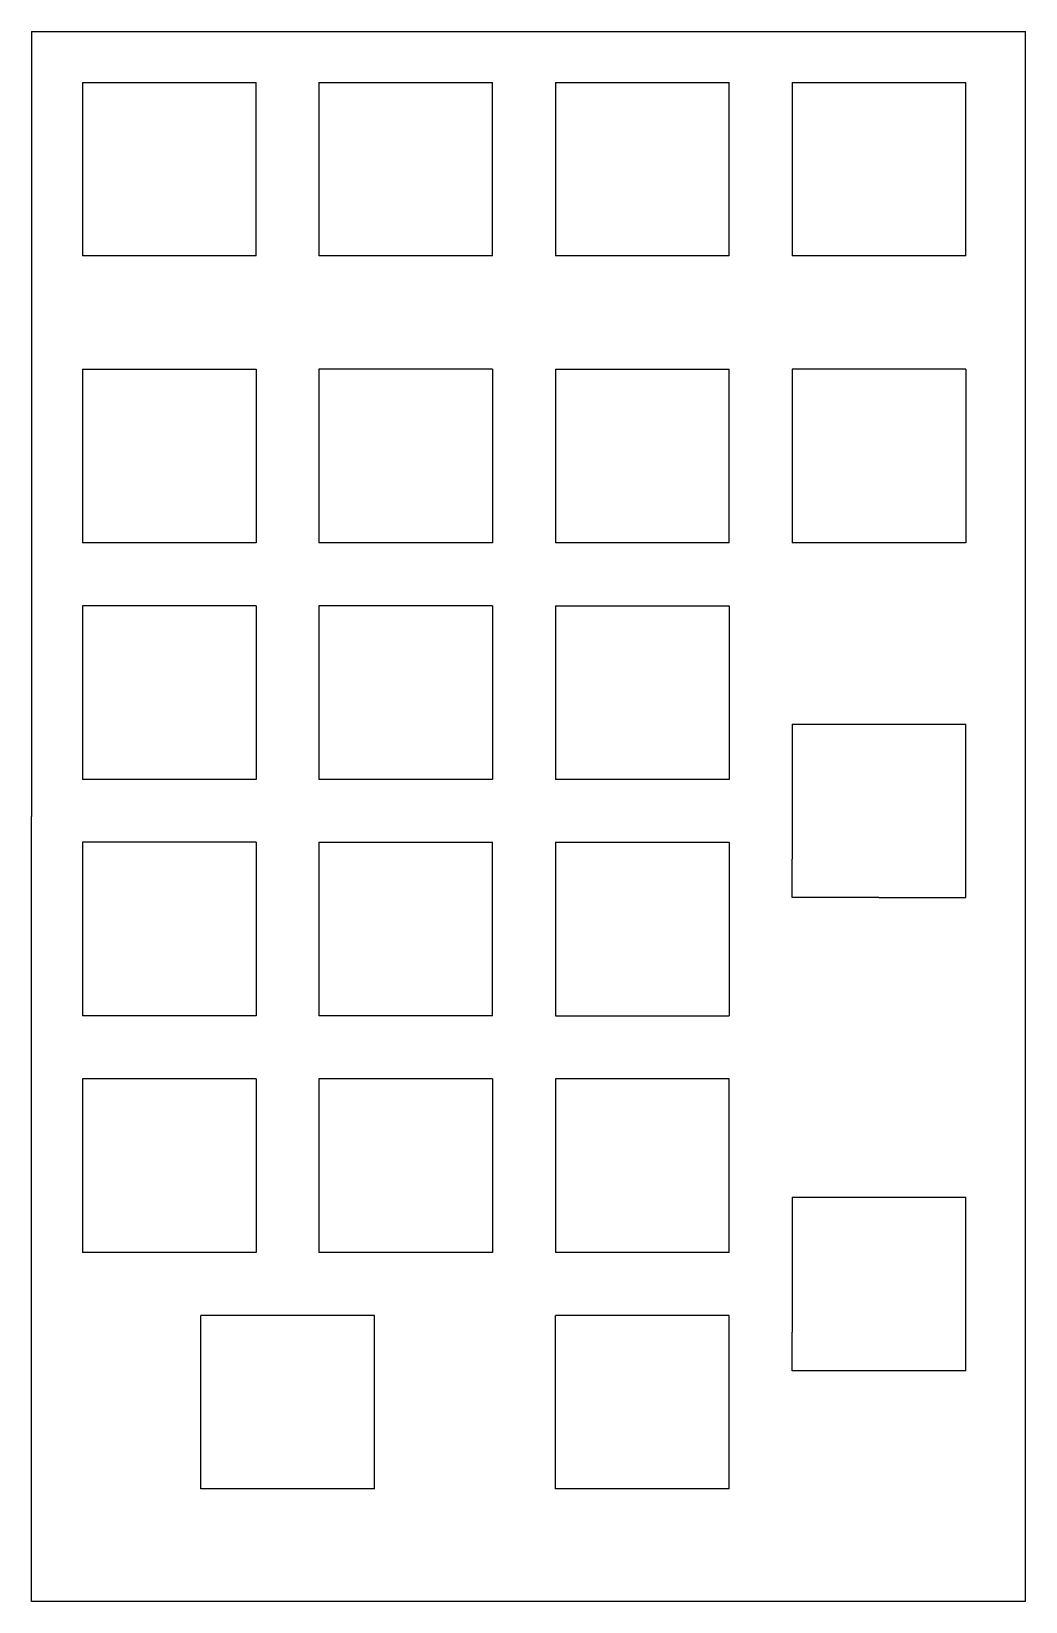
# Model space of a CAD drawing. Header units: millimetres. Extents: x -37 to 42, y -68 to 57.
import ezdxf

# ---------------------------------------------------------------- set-up
doc = ezdxf.new("R2010")
doc.units = ezdxf.units.MM
doc.layers.get('0').update_dxf_attribs({"linetype": 'CONTINUOUS', "lineweight": 25})

msp = doc.modelspace()

# ---------------------------------------------------------------- linework, layer by layer
for p, q in [((-37.36, 57.16), (41.64, 57.16)), ((-37.36, 57.16), (-37.36, -5.24)), ((41.64, -5.24), (41.64, 57.16)), ((-33.31, 53.11), (-19.51, 53.11)), ((-33.31, 53.11), (-33.31, 39.31)), ((-19.51, 39.31), (-19.51, 53.11)), ((-14.51, 53.11), (-0.71, 53.11)), ((-14.51, 53.11), (-14.51, 39.31)), ((-0.71, 39.31), (-0.71, 53.11)), ((4.29, 53.11), (18.09, 53.11)), ((4.29, 53.11), (4.29, 39.31)), ((18.09, 39.31), (18.09, 53.11)), ((23.09, 53.11), (36.89, 53.11)), ((23.09, 53.11), (23.09, 39.31)), ((36.89, 39.31), (36.89, 53.11)), ((-19.51, 39.31), (-33.31, 39.31)), ((-0.71, 39.31), (-14.51, 39.31)), ((18.09, 39.31), (4.29, 39.31)), ((36.89, 39.31), (23.09, 39.31)), ((-33.31, 30.31), (-19.51, 30.31)), ((-33.31, 30.31), (-33.31, 16.51)), ((-19.51, 30.31), (-19.51, 16.51)), ((-0.71, 30.31), (-14.51, 30.31)), ((-14.51, 30.31), (-14.51, 16.51)), ((-0.71, 30.31), (-0.71, 16.51)), ((4.29, 30.31), (18.09, 30.31)), ((4.29, 30.31), (4.29, 16.51)), ((18.09, 16.51), (18.09, 30.31)), ((36.89, 30.31), (23.09, 30.31)), ((23.09, 30.31), (23.09, 16.51)), ((36.89, 30.31), (36.89, 16.51)), ((-19.51, 16.51), (-33.31, 16.51)), ((-0.71, 16.51), (-14.51, 16.51)), ((18.09, 16.51), (4.29, 16.51)), ((36.89, 16.51), (23.09, 16.51)), ((-19.51, 11.51), (-33.31, 11.51)), ((-33.31, 11.51), (-33.31, -2.29)), ((-19.51, 11.51), (-19.51, -2.29)), ((-0.71, 11.51), (-14.51, 11.51)), ((-14.51, 11.51), (-14.51, -2.29)), ((-0.71, 11.51), (-0.71, 0.28)), ((4.29, 11.51), (18.09, 11.51)), ((4.29, 11.51), (4.29, -2.29)), ((18.09, 11.51), (18.09, -2.29)), ((23.09, 2.11), (29.99, 2.11)), ((23.09, 2.11), (23.09, -8.62)), ((29.99, 2.11), (36.89, 2.11)), ((36.89, -11.69), (36.89, 2.11)), ((-0.71, 0.28), (-0.71, -2.29)), ((-19.51, -2.29), (-33.31, -2.29)), ((-0.71, -2.29), (-14.51, -2.29)), ((18.09, -2.29), (4.29, -2.29)), ((-37.36, -67.64), (-37.36, -5.24)), ((41.64, -67.64), (41.64, -5.24)), ((-19.51, -7.29), (-33.31, -7.29)), ((-33.31, -7.29), (-33.31, -21.09)), ((-19.51, -7.29), (-19.51, -21.09)), ((-14.51, -7.29), (-0.71, -7.29)), ((-14.51, -7.29), (-14.51, -21.09)), ((-0.71, -21.09), (-0.71, -7.29)), ((4.29, -7.29), (18.09, -7.29)), ((4.29, -7.29), (4.29, -21.09)), ((18.09, -7.29), (18.09, -21.09)), ((23.09, -11.69), (23.09, -8.62)), ((29.99, -11.69), (23.09, -11.69)), ((29.99, -11.69), (36.89, -11.69)), ((-19.51, -21.09), (-33.31, -21.09)), ((-0.71, -21.09), (-14.51, -21.09)), ((4.29, -21.09), (18.09, -21.09)), ((-19.51, -26.09), (-33.31, -26.09)), ((-33.31, -26.09), (-33.31, -39.89)), ((-19.51, -26.09), (-19.51, -39.89)), ((-0.71, -26.09), (-14.51, -26.09)), ((-14.51, -26.09), (-14.51, -39.89)), ((-0.71, -26.09), (-0.71, -39.89)), ((18.09, -26.09), (4.29, -26.09)), ((4.29, -26.09), (4.29, -39.89)), ((18.09, -31.18), (18.09, -26.09)), ((18.09, -39.89), (18.09, -31.18)), ((23.09, -35.49), (36.89, -35.49)), ((23.09, -35.49), (23.09, -46.22)), ((36.89, -49.29), (36.89, -35.49)), ((-19.51, -39.89), (-33.31, -39.89)), ((-0.71, -39.89), (-14.51, -39.89)), ((18.09, -39.89), (4.29, -39.89)), ((-10.11, -44.89), (-23.91, -44.89)), ((-23.91, -58.69), (-23.91, -44.89)), ((-10.11, -58.69), (-10.11, -44.89)), ((18.09, -44.89), (4.29, -44.89)), ((4.29, -58.69), (4.29, -44.89)), ((18.09, -58.69), (18.09, -44.89)), ((23.09, -49.29), (23.09, -46.22)), ((36.89, -49.29), (23.09, -49.29)), ((-10.11, -58.69), (-23.91, -58.69)), ((18.09, -58.69), (4.29, -58.69)), ((41.64, -67.64), (-37.36, -67.64))]:
    msp.add_line(p, q)

doc.saveas('drawing.dxf')
